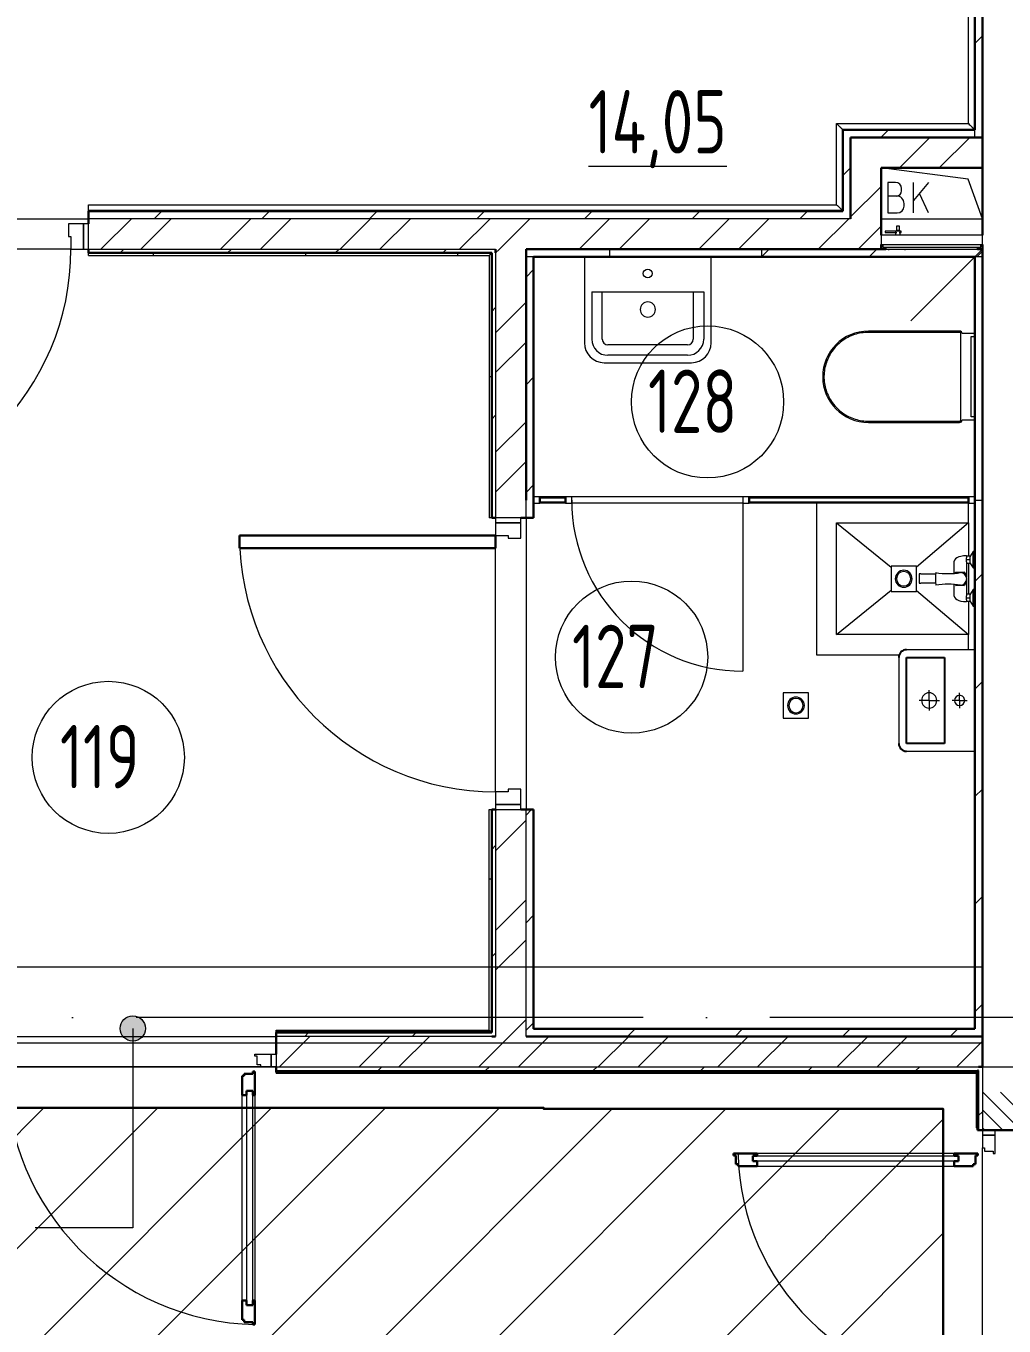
# Model space of a CAD drawing. Header units: millimetres. Extents: x -259809 to 472825, y -397243 to 31861.
# Drawn here: x -8023 to -4166, y -365449 to -360322 of the extents above; entities that cross this region are included whole.
import ezdxf

# ---------------------------------------------------------------- set-up
doc = ezdxf.new("R2010")
doc.units = ezdxf.units.MM
for name, pattern in [('ADSK_Линия сетки', [25, 20, -2.5, 0, -2.5]), ('ADSK_Сверху', [450, 300, -150]), ('ADSK_Штриховая_ш2 п1_5', [4.5, 3, -1.5])]:
    doc.linetypes.add(name, pattern=pattern)
for name, color, linetype, lineweight in [('Аннотация', 252, 'Continuous', 18), ('Витраж', 252, 'Continuous', 9), ('Двери', 252, 'Continuous', 9), ('Линии', 7, 'Continuous', 9), ('лс', 5, 'Continuous', 30), ('Марки помещений', 252, 'Continuous', 20), ('Обобщенные модели', 252, 'Continuous', 18), ('Оборудование', 8, 'Continuous', 18), ('Ограждение', 252, 'Continuous', 9), ('Оси', 252, 'Continuous', 9), ('Сантехника', 252, 'Continuous', 18), ('Стены внутренние', 252, 'Continuous', 18), ('Стены наружные', 252, 'Continuous', 18), ('Стены разрез', 7, 'Continuous', 30), ('Стены штриховка', 7, 'Continuous', 9)]:
    doc.layers.add(name, color=color, linetype=linetype, lineweight=lineweight)
doc.layers.add('Двери открывание', color=7, linetype='Continuous', lineweight=9, true_color=0xc0c0c0)
doc.layers.add('Узлы', color=252, linetype='Continuous')
doc.styles.add('GOST Common_3', font='', dxfattribs={"height": 3.5})
doc.styles.get('GOST Common_3').set_extended_font_data('GOST 2.304 type A')
pattern_1 = [(0, (-32119.8, 94.4), (0, 600), []), (90, (-32119.8, 94.4), (-600, 4e-14), [])]
pattern_2 = [(0, (-32119.82, 94.42), (190.5, 190.5), [95.25, -285.75]), (90, (-32072.2, 46.8), (-190.5, 190.5), [95.25, -285.75])]
pattern_3 = [(0, (-32059.8, -85.6), (0, 600), []), (90, (-32059.8, -85.6), (-600, 4e-14), [])]

# ---------------------------------------------------------------- blocks, each defined once
blk = doc.blocks.new('1 этаж')
at = {"layer": 'Аннотация', "lineweight": 9, "true_color": 0x636466}
h = blk.add_hatch(color=251, dxfattribs=at)
edge = h.paths.add_edge_path()
edge.add_arc((-7601.7, -11588.9), 50, 0, 360)
at = {"layer": 'Двери', "lineweight": 18, "true_color": 0x636466}
h = blk.add_hatch(dxfattribs=at)
h.set_pattern_fill('FP_2', color=251, angle=90, style=0, pattern_type=2)
h.set_pattern_definition([(135, (-4055.8, -12865.313), (-35.3553, -35.3553), [])])
h.paths.add_polyline_path([(-4250.8, -13640.3), (-3860.8, -13640.3), (-3860.8, -13490.3), (-4250.8, -13490.3), (-4250.8, -13614.3)])
h.paths.add_polyline_path([(-4250.8, -11990.3), (-3860.8, -11990.3), (-3860.8, -11840.3), (-4250.8, -11840.3)])
at = {"layer": 'Ограждение', "true_color": 0x636466}
h = blk.add_hatch(dxfattribs=at)
h.set_pattern_fill('FP_34', color=251, style=0, pattern_type=2)
h.set_pattern_definition(pattern_2)
h.paths.add_polyline_path([(-4280.8, -8045.3), (-4280.8, -5375.3), (-4282.8, -5377.3), (-4282.8, -8043.3)])
h = blk.add_hatch(dxfattribs=at)
h.set_pattern_fill('FP_34', color=251, style=0, pattern_type=2)
h.set_pattern_definition(pattern_2)
h.paths.add_polyline_path([(-4800.8, -8365.3), (-4800.8, -8045.3), (-4802.8, -8043.3), (-4802.8, -8363.3)])
h = blk.add_hatch(dxfattribs=at)
h.set_pattern_fill('FP_25', color=251, style=0, pattern_type=2)
h.set_pattern_definition(pattern_1)
h.paths.add_polyline_path([(-6195.8, -8540.3), (-6185.8, -8530.3), (-7775.8, -8530.3), (-7775.8, -8540.3), (-6493.2, -8540.3)])
h = blk.add_hatch(dxfattribs=at)
h.set_pattern_fill('FP_25', color=251, style=0, pattern_type=2)
h.set_pattern_definition(pattern_1)
h.paths.add_polyline_path([(-6185.8, -9575.3), (-6185.8, -8530.3), (-6195.8, -8540.3), (-6195.8, -9575.3)])
h = blk.add_hatch(dxfattribs=at)
h.set_pattern_fill('FP_43', color=251, style=0, pattern_type=2)
h.set_pattern_definition(pattern_3)
h.paths.add_polyline_path([(-6185.8, -11605.3), (-6185.8, -10725.3), (-6195.8, -10725.3), (-6195.8, -11595.3)])
h = blk.add_hatch(dxfattribs=at)
h.set_pattern_fill('FP_44', color=251, style=0, pattern_type=2)
h.set_pattern_definition(pattern_3)
h.paths.add_polyline_path([(-7035.8, -11605.3), (-6185.8, -11605.3), (-6195.8, -11595.3), (-7035.8, -11595.3)])
h = blk.add_hatch(dxfattribs=at)
h.set_pattern_fill('FP_25', color=251, style=0, pattern_type=2)
h.set_pattern_definition(pattern_1)
h.paths.add_polyline_path([(-4275.8, -11765.3), (-4270.8, -11760.3), (-7035.8, -11760.3), (-7035.8, -11765.3), (-4340.6, -11765.3)])
h = blk.add_hatch(dxfattribs=at)
h.set_pattern_fill('FP_25', color=251, style=0, pattern_type=2)
h.set_pattern_definition(pattern_1)
h.paths.add_polyline_path([(-4275.8, -11980.3), (-4270.8, -11980.3), (-4270.8, -11760.3), (-4275.8, -11765.3)])
at = {"color": 251, "lineweight": 18, "true_color": 0x636466}
for p, q in [((-4307.4, -8239.8), (-4650.8, -8195.3)), ((-4593.3, -8252.6), (-4623.3, -8252.6)), ((-4623.3, -8252.6), (-4623.3, -8372.6)), ((-4463.3, -8252.6), (-4523.3, -8324.1)), ((-4523.3, -8372.6), (-4523.3, -8252.6)), ((-4250.8, -8395.3), (-4307.4, -8239.8)), ((-4570, -8285.9), (-4570, -8275.9)), ((-4463.3, -8372.6), (-4499.3, -8295.5)), ((-4590, -8305.9), (-4623.3, -8305.9)), ((-4560, -8345.9), (-4560, -8335.9)), ((-4623.3, -8372.6), (-4586.6, -8372.6))]:
    blk.add_line(p, q, dxfattribs=at)
for centre, radius, start, end in [((-4593.3, -8275.9), 23.3, 0, 90), ((-4590, -8285.9), 20, 270, 0), ((-4590, -8335.9), 30, 0, 90), ((-4586.6, -8345.9), 26.7, 270, 0)]:
    blk.add_arc(centre, radius, start, end, dxfattribs=at)
at = {"layer": 'Аннотация', "color": 251, "lineweight": 9, "true_color": 0x636466}
for p, q in [((-7601.7, -11588.9), (-7601.7, -12374.6)), ((-7980.2, -12374.6), (-7986.3, -12374.6)), ((-7601.7, -12374.6), (-7980.2, -12374.6))]:
    blk.add_line(p, q, dxfattribs=at)
blk.add_circle((-7601.7, -11588.9), 50, dxfattribs=at)
at = {"layer": 'Витраж', "color": 251, "lineweight": 18, "true_color": 0x636466}
for p, q in [((-5995.8, -9492.3), (-6020.8, -9492.3)), ((-6020.8, -9492.3), (-6020.8, -9517.3)), ((-6020.8, -9517.3), (-5995.8, -9517.3)), ((-5995.8, -9517.3), (-5995.8, -9492.3))]:
    blk.add_line(p, q, dxfattribs=at)
at = {"layer": 'Витраж', "color": 251, "true_color": 0x636466}
for p, q in [((-5895.8, -9492.3), (-5995.8, -9492.3)), ((-5895.8, -9517.3), (-5995.8, -9517.3)), ((-5195.8, -9492.3), (-5870.8, -9492.3)), ((-5195.8, -9517.3), (-5870.8, -9517.3)), ((-4305.8, -9492.3), (-5170.8, -9492.3)), ((-4905.8, -9517.3), (-5170.8, -9517.3))]:
    blk.add_line(p, q, dxfattribs=at)
at = {"layer": 'Витраж', "color": 251, "lineweight": 18, "true_color": 0x636466, "extrusion": (0, 0, -1)}
for p, q in [((-5870.8, -9492.3), (-5895.8, -9492.3)), ((-5895.8, -9492.3), (-5895.8, -9517.3)), ((-5895.8, -9517.3), (-5870.8, -9517.3)), ((-5870.8, -9517.3), (-5870.8, -9492.3)), ((-5170.8, -9492.3), (-5195.8, -9492.3)), ((-5195.8, -9492.3), (-5195.8, -9517.3)), ((-5195.8, -9517.3), (-5170.8, -9517.3)), ((-5170.8, -9517.3), (-5170.8, -9492.3)), ((-4280.8, -9492.3), (-4305.8, -9492.3)), ((-4305.8, -9492.3), (-4305.8, -9517.3)), ((-4305.8, -9517.3), (-4280.8, -9517.3)), ((-4280.8, -9517.3), (-4280.8, -9492.3))]:
    blk.add_line(p, q, dxfattribs=at)
at = {"layer": 'Двери', "color": 251, "true_color": 0x636466}
for p, q in [((-7795.8, -8415.3), (-7855.8, -8415.3)), ((-7855.8, -8415.3), (-7855.8, -8465.3)), ((-7795.8, -8515.3), (-7795.8, -8415.3)), ((-7795.8, -8415.3), (-7795.8, -8515.3)), ((-7775.8, -8415.3), (-7795.8, -8415.3)), ((-7775.8, -8515.3), (-7775.8, -8415.3)), ((-7855.8, -8465.3), (-7845.8, -8465.3)), ((-7845.8, -8465.3), (-7845.8, -8515.3)), ((-7845.8, -8515.3), (-7795.8, -8515.3)), ((-7795.8, -8515.3), (-7775.8, -8515.3)), ((-5195.8, -9517.3), (-5195.8, -10179.8)), ((-6070.8, -9575.3), (-6170.8, -9575.3)), ((-6170.8, -9575.3), (-6170.8, -9595.3)), ((-6070.8, -9595.3), (-6070.8, -9575.3)), ((-6070.8, -9595.3), (-6170.8, -9595.3)), ((-6170.8, -9595.3), (-6170.8, -9645.3)), ((-6170.8, -9595.3), (-6070.8, -9595.3)), ((-6070.8, -9655.3), (-6070.8, -9595.3)), ((-6170.8, -9645.3), (-6120.8, -9645.3)), ((-6120.8, -9645.3), (-6120.8, -9655.3)), ((-6120.8, -9655.3), (-6070.8, -9655.3)), ((-6120.8, -10655.3), (-6170.8, -10655.3)), ((-6170.8, -10655.3), (-6170.8, -10705.3)), ((-6070.8, -10645.3), (-6120.8, -10645.3)), ((-6120.8, -10645.3), (-6120.8, -10655.3)), ((-6070.8, -10705.3), (-6070.8, -10645.3)), ((-6170.8, -10705.3), (-6070.8, -10705.3)), ((-6070.8, -10705.3), (-6170.8, -10705.3)), ((-6170.8, -10705.3), (-6170.8, -10725.3)), ((-6070.8, -10725.3), (-6070.8, -10705.3)), ((-6170.8, -10725.3), (-6070.8, -10725.3)), ((-7119.8, -11690.3), (-7055.8, -11690.3)), ((-7119.8, -11698.3), (-7119.8, -11690.3)), ((-7110.8, -11698.3), (-7119.8, -11698.3)), ((-7110.8, -11732.3), (-7110.8, -11698.3)), ((-7096.8, -11732.3), (-7110.8, -11732.3)), ((-7096.8, -11740.3), (-7096.8, -11732.3)), ((-7055.8, -11740.3), (-7096.8, -11740.3)), ((-7055.8, -11690.3), (-7035.8, -11690.3)), ((-7055.8, -11740.3), (-7055.8, -11690.3)), ((-7055.8, -11690.3), (-7055.8, -11740.3)), ((-7035.8, -11740.3), (-7055.8, -11740.3)), ((-7035.8, -11690.3), (-7035.8, -11740.3)), ((-7152.8, -11834.3), (-7152.8, -12680.3)), ((-7128.8, -11834.3), (-7152.8, -11834.3)), ((-7128.8, -12680.3), (-7128.8, -11834.3)), ((-7169.8, -12662.3), (-7169.8, -11852.3)), ((-7119.8, -11852.3), (-7119.8, -12662.3)), ((-4200.8, -11990.3), (-4250.8, -11990.3)), ((-4250.8, -11990.3), (-4250.8, -12010.3)), ((-4200.8, -12010.3), (-4200.8, -11990.3)), ((-4250.8, -12010.3), (-4200.8, -12010.3)), ((-4200.8, -12010.3), (-4250.8, -12010.3)), ((-4250.8, -12010.3), (-4250.8, -12059.3)), ((-4200.8, -12082.3), (-4200.8, -12010.3)), ((-5156.8, -12091.3), (-4344.8, -12091.3)), ((-5156.8, -12112.3), (-5156.8, -12091.3)), ((-4362.8, -12082.3), (-5138.8, -12082.3)), ((-4344.8, -12091.3), (-4344.8, -12112.3)), ((-4250.8, -12059.3), (-4242.8, -12059.3)), ((-4242.8, -12059.3), (-4242.8, -12073.3)), ((-4242.8, -12073.3), (-4208.8, -12073.3)), ((-4208.8, -12073.3), (-4208.8, -12082.3)), ((-4208.8, -12082.3), (-4200.8, -12082.3)), ((-4344.8, -12112.3), (-5156.8, -12112.3)), ((-5138.8, -12132.3), (-4362.8, -12132.3)), ((-7152.8, -12680.3), (-7128.8, -12680.3))]:
    blk.add_line(p, q, dxfattribs=at)
at = {"layer": 'Двери', "color": 251, "lineweight": 30, "true_color": 0x636466}
for p, q in [((-6170.8, -9645.3), (-7180.8, -9645.3)), ((-7180.8, -9645.3), (-7180.8, -9695.3)), ((-6170.8, -9695.3), (-6170.8, -9645.3)), ((-7180.8, -9695.3), (-6170.8, -9695.3)), ((-7169.8, -11776.3), (-7161.8, -11776.3)), ((-7169.8, -11852.3), (-7169.8, -11776.3)), ((-7161.8, -11776.3), (-7161.8, -11767.3)), ((-7161.8, -11767.3), (-7127.8, -11767.3)), ((-7127.8, -11758.3), (-7119.8, -11758.3)), ((-7127.8, -11767.3), (-7127.8, -11758.3)), ((-7119.8, -11758.3), (-7119.8, -11852.3)), ((-7152.8, -11852.3), (-7152.8, -11834.3)), ((-7152.8, -11834.3), (-7128.8, -11834.3)), ((-7128.8, -11834.3), (-7128.8, -11852.3)), ((-7169.8, -11852.3), (-7152.8, -11852.3)), ((-7128.8, -11852.3), (-7119.8, -11852.3)), ((-5138.8, -12082.3), (-5232.8, -12082.3)), ((-5232.8, -12082.3), (-5232.8, -12090.3)), ((-5232.8, -12090.3), (-5223.8, -12090.3)), ((-5223.8, -12090.3), (-5223.8, -12124.3)), ((-5156.8, -12091.3), (-5138.8, -12091.3)), ((-5156.8, -12112.3), (-5156.8, -12091.3)), ((-5138.8, -12091.3), (-5138.8, -12082.3)), ((-4268.8, -12082.3), (-4362.8, -12082.3)), ((-4362.8, -12091.3), (-4362.8, -12082.3)), ((-4344.8, -12091.3), (-4362.8, -12091.3)), ((-4344.8, -12112.3), (-4344.8, -12091.3)), ((-4277.8, -12124.3), (-4277.8, -12090.3)), ((-4277.8, -12090.3), (-4268.8, -12090.3)), ((-4268.8, -12090.3), (-4268.8, -12082.3)), ((-5223.8, -12124.3), (-5214.8, -12124.3)), ((-5214.8, -12124.3), (-5214.8, -12132.3)), ((-5214.8, -12132.3), (-5138.8, -12132.3)), ((-5138.8, -12112.3), (-5156.8, -12112.3)), ((-5138.8, -12132.3), (-5138.8, -12112.3)), ((-4362.8, -12112.3), (-4344.8, -12112.3)), ((-4362.8, -12132.3), (-4362.8, -12112.3)), ((-4362.8, -12132.3), (-4286.8, -12132.3)), ((-4286.8, -12132.3), (-4286.8, -12124.3)), ((-4286.8, -12124.3), (-4277.8, -12124.3)), ((-7169.8, -12738.3), (-7169.8, -12662.3)), ((-7169.8, -12662.3), (-7152.8, -12662.3)), ((-7152.8, -12662.3), (-7152.8, -12680.3)), ((-7128.8, -12662.3), (-7119.8, -12662.3)), ((-7128.8, -12680.3), (-7128.8, -12662.3)), ((-7119.8, -12662.3), (-7119.8, -12756.3)), ((-7152.8, -12680.3), (-7128.8, -12680.3)), ((-7161.8, -12738.3), (-7169.8, -12738.3)), ((-7161.8, -12747.3), (-7161.8, -12738.3)), ((-7127.8, -12747.3), (-7161.8, -12747.3)), ((-7127.8, -12756.3), (-7127.8, -12747.3)), ((-7119.8, -12756.3), (-7127.8, -12756.3))]:
    blk.add_line(p, q, dxfattribs=at)
at = {"layer": 'Двери', "color": 251, "linetype": 'ADSK_Штриховая_ш2 п1_5', "true_color": 0x636466}
for p, q in [((-4250.8, -11840.3), (-4250.8, -11990.3)), ((-4250.8, -11990.3), (-3860.8, -11990.3))]:
    blk.add_line(p, q, dxfattribs=at)
at = {"layer": 'Двери', "color": 251, "true_color": 0x636466}
for centre, radius, start, end in [((-8855.8, -8515.3), 1010, 270, 0), ((-5195.8, -9504.8), 675, 180, 270), ((-6170.8, -9645.3), 1010, 180, 270)]:
    blk.add_arc(centre, radius, start, end, dxfattribs=at)
at = {"layer": 'Двери открывание', "color": 251, "true_color": 0x636466}
for centre, radius, start, end in [((-7101.8, -11758.3), 998, 180, 268.9666), ((-4268.8, -12064.3), 946, 181.0903, 270)]:
    blk.add_arc(centre, radius, start, end, dxfattribs=at)
at = {"layer": 'Линии', "color": 251, "linetype": 'ADSK_Сверху', "ltscale": 100, "true_color": 0x636466}
for p, q in [((-15070.8, -11345.3), (-4250.8, -11345.3)), ((-15070.8, -11645.3), (-4250.8, -11645.3))]:
    blk.add_line(p, q, dxfattribs=at)
at = {"layer": 'Линии', "color": 251, "lineweight": 18, "ltscale": 100, "true_color": 0x636466}
blk.add_line((-9065.8, -11740.3), (-3345.8, -11740.3), dxfattribs=at)
at = {"layer": 'Марки помещений', "color": 251, "true_color": 0x636466}
for centre in [(-5334.8, -9118), (-5634.4, -10124.5), (-7698.3, -10519.7)]:
    blk.add_circle(centre, 300, dxfattribs=at)
at = {"layer": 'Обобщенные модели', "color": 251, "true_color": 0x636466}
for p, q in [((-5820.8, -8545.3), (-5820.8, -8885.3)), ((-5320.8, -8885.3), (-5320.8, -8545.3)), ((-5791.4, -8683.3), (-5791.4, -8870.5)), ((-5791.4, -8683.3), (-5350.2, -8683.3)), ((-5750.1, -8870.5), (-5750.1, -8683.3)), ((-5391.5, -8683.3), (-5391.5, -8870.5)), ((-5350.2, -8683.3), (-5350.2, -8870.5)), ((-5413.8, -8892.7), (-5727.8, -8892.7)), ((-5742.8, -8963.3), (-5570.7, -8963.3)), ((-5413.8, -8934), (-5727.8, -8934)), ((-5570.7, -8963.3), (-5398.8, -8963.3)), ((-4305.8, -9515.3), (-4905.8, -9515.3)), ((-4905.8, -9515.3), (-4905.8, -10115.3)), ((-4305.8, -9595.3), (-4305.8, -9517.3)), ((-4825.8, -10035.3), (-4825.8, -9595.3)), ((-4825.8, -9595.3), (-4305.8, -9595.3)), ((-4825.8, -9595.3), (-4611.3, -9770)), ((-4305.8, -9595.3), (-4511.3, -9769.2)), ((-4305.8, -9595.3), (-4305.8, -9725.3)), ((-4305.8, -9755.3), (-4305.8, -9875.3)), ((-4825.8, -10035.3), (-4611.3, -9860.7)), ((-4511.3, -9861.5), (-4305.8, -10035.3)), ((-4305.8, -9905.3), (-4305.8, -10035.3)), ((-4305.8, -10035.3), (-4825.8, -10035.3)), ((-4305.8, -10095.3), (-4305.8, -10035.3)), ((-4905.8, -10115.3), (-4578.9, -10115.3))]:
    blk.add_line(p, q, dxfattribs=at)
blk.add_circle((-5570.8, -8611.6), 17.5, dxfattribs=at)
for centre, radius, start, end in [((-5570.4, -8753.5), 30, 0, 180), ((-5570.4, -8753.5), 30, 180, 0), ((-5742.8, -8885.3), 78, 180, 270), ((-5727.8, -8870.5), 63.6, 180, 270), ((-5727.8, -8870.5), 22.3, 180, 270), ((-5413.8, -8870.5), 63.6, 270, 0), ((-5413.8, -8870.5), 22.3, 270, 0), ((-5398.8, -8885.3), 78, 270, 0)]:
    blk.add_arc(centre, radius, start, end, dxfattribs=at)
at = {"layer": 'Обобщенные модели', "color": 251, "lineweight": 9, "true_color": 0x636466}
for centre, radius, start, end in [((-4250.1, -9815.8), 186, 172.307, 187.693), ((-4385.9, -9518.5), 276.6, 259.8828, 280.1172), ((-4337.3, -9815.8), 24.9, 270, 90), ((-4385.9, -10113), 276.6, 79.8828, 100.1172)]:
    blk.add_arc(centre, radius, start, end, dxfattribs=at)
for points in [[(-4331.4, -9791.6), (-4333.3, -9791.1), (-4335.3, -9790.9), (-4337.3, -9790.9)], [(-4337.3, -9840.7), (-4335.3, -9840.7), (-4333.3, -9840.4), (-4331.4, -9840)]]:
    blk.add_open_spline(points, degree=3, dxfattribs=at)
for points, knots in [([(-4326.1, -9793.5), (-4326.5, -9793.3), (-4327.4, -9792.9), (-4328.5, -9792.5), (-4329.1, -9792.2), (-4329.3, -9792.2)], [0.71428571, 0.71428571, 0.71428571, 0.71428571, 0.75, 0.78571429, 0.80227909, 0.80227909, 0.80227909, 0.80227909]), ([(-4329.3, -9839.4), (-4329.1, -9839.3), (-4328.5, -9839.1), (-4327.4, -9838.6), (-4326.5, -9838.2), (-4326.1, -9838)], [0.19772091, 0.19772091, 0.19772091, 0.19772091, 0.21428571, 0.25, 0.28571429, 0.28571429, 0.28571429, 0.28571429]), ([(-4321.5, -9796.5), (-4321.9, -9796.2), (-4322.5, -9795.7), (-4323.2, -9795.2), (-4323.5, -9795)], [0.57142857, 0.57142857, 0.57142857, 0.57142857, 0.60714286, 0.63719083, 0.63719083, 0.63719083, 0.63719083]), ([(-4323.5, -9836.5), (-4323.2, -9836.3), (-4322.5, -9835.9), (-4321.9, -9835.4), (-4321.5, -9835.1)], [0.36280917, 0.36280917, 0.36280917, 0.36280917, 0.39285714, 0.42857143, 0.42857143, 0.42857143, 0.42857143]), ([(-4316.4, -9802.1), (-4316.6, -9801.9), (-4316.9, -9801.4), (-4317.4, -9800.8), (-4317.8, -9800.3), (-4318.2, -9799.7), (-4318.6, -9799.3), (-4318.8, -9799.1), (-4318.9, -9799)], [0.365798, 0.365798, 0.365798, 0.365798, 0.3928571, 0.4107143, 0.4285714, 0.4464286, 0.4642857, 0.4733784, 0.4733784, 0.4733784, 0.4733784]), ([(-4318.9, -9832.6), (-4318.8, -9832.5), (-4318.4, -9832.1), (-4317.9, -9831.5), (-4317.4, -9830.8), (-4316.9, -9830.1), (-4316.6, -9829.7), (-4316.4, -9829.4)], [0.5266216, 0.5266216, 0.5266216, 0.5266216, 0.5357143, 0.5714286, 0.5892857, 0.6071429, 0.634202, 0.634202, 0.634202, 0.634202]), ([(-4313.6, -9807.9), (-4313.7, -9807.7), (-4313.9, -9807.1), (-4314.3, -9806.2), (-4314.6, -9805.4), (-4314.8, -9805), (-4314.9, -9804.8)], [0.1967317, 0.1967317, 0.1967317, 0.1967317, 0.21428571, 0.25, 0.26785714, 0.28571429, 0.28571429, 0.28571429, 0.28571429]), ([(-4314.9, -9826.8), (-4314.8, -9826.6), (-4314.6, -9826.2), (-4314.3, -9825.3), (-4313.9, -9824.5), (-4313.7, -9823.8), (-4313.6, -9823.6)], [0.71428571, 0.71428571, 0.71428571, 0.71428571, 0.73214286, 0.75, 0.78571429, 0.8032683, 0.8032683, 0.8032683, 0.8032683]), ([(-4312.4, -9815.8), (-4312.4, -9814.8), (-4312.5, -9813.3), (-4312.7, -9811.4), (-4312.9, -9810.4), (-4313, -9810)], [0, 0, 0, 0, 0.0714286, 0.1071429, 0.1428571, 0.1428571, 0.1428571, 0.1428571]), ([(-4313, -9821.6), (-4312.9, -9821.1), (-4312.7, -9820.2), (-4312.5, -9818.2), (-4312.4, -9816.8), (-4312.4, -9815.8)], [0.8571429, 0.8571429, 0.8571429, 0.8571429, 0.8928571, 0.9285714, 1, 1, 1, 1])]:
    blk.add_open_spline(points, degree=3, knots=knots, dxfattribs=at)
at = {"layer": 'Оборудование', "color": 251, "true_color": 0x636466}
for p, q in [((-4635, -8444.9), (-4635, -8449.9)), ((-4589.1, -8444.9), (-4635, -8444.9)), ((-4635, -8449.9), (-4589.1, -8449.9)), ((-4594, -8444.4), (-4594, -8460.3)), ((-4574.7, -8444.4), (-4594, -8444.4)), ((-4590.4, -8442.5), (-4592.4, -8444.4)), ((-4590.4, -8425), (-4590.4, -8442.5)), ((-4578.2, -8425), (-4590.4, -8425)), ((-4578.2, -8442.5), (-4590.4, -8442.5)), ((-4571.2, -8444.9), (-4579.5, -8444.9)), ((-4579.5, -8449.9), (-4571.2, -8449.9)), ((-4578.2, -8442.5), (-4578.2, -8425)), ((-4576.2, -8444.4), (-4578.2, -8442.5)), ((-4574.7, -8460.3), (-4574.7, -8444.4)), ((-4571.2, -8449.9), (-4571.2, -8444.9)), ((-4650.8, -8460.3), (-4650.8, -8496.7)), ((-4250.8, -8460.3), (-4650.8, -8460.3)), ((-4649.9, -8497.6), (-4251.7, -8497.6)), ((-4643.8, -8497.6), (-4643.8, -8507.4)), ((-4642.8, -8508.3), (-4258.8, -8508.3)), ((-4631.8, -8509.8), (-4631.8, -8515.3)), ((-4269.8, -8515.3), (-4269.8, -8509.8)), ((-4257.8, -8507.4), (-4257.8, -8497.6)), ((-4250.8, -8496.7), (-4250.8, -8460.3)), ((-4631.8, -8515.3), (-4269.8, -8515.3)), ((-4622.8, -8515.3), (-4622.8, -8517.3)), ((-4622.8, -8517.3), (-4618.8, -8517.3)), ((-4558.3, -8517.3), (-4618.8, -8517.3)), ((-4558.3, -8517.3), (-4554.3, -8517.3)), ((-4554.3, -8517.3), (-4554.3, -8515.3)), ((-4250.8, -8515.3), (-4533.6, -8798.2))]:
    blk.add_line(p, q, dxfattribs=at)
for points, knots in [([(-4650.8, -8496.7), (-4650.8, -8496.8), (-4650.8, -8496.9), (-4650.7, -8497.1), (-4650.6, -8497.3), (-4650.4, -8497.4), (-4650.3, -8497.5), (-4650.1, -8497.6), (-4650, -8497.6), (-4649.9, -8497.6)], [0, 0, 0, 0, 0.166667, 0.333333, 0.458333, 0.583333, 0.708333, 0.833333, 1, 1, 1, 1]), ([(-4643.8, -8507.4), (-4643.8, -8507.4), (-4643.8, -8507.6), (-4643.7, -8507.8), (-4643.6, -8508), (-4643.4, -8508.1), (-4643.3, -8508.2), (-4643.2, -8508.2), (-4643.1, -8508.3), (-4642.9, -8508.3), (-4642.8, -8508.3)], [0, 0, 0, 0, 0.166667, 0.333333, 0.458333, 0.583333, 0.666667, 0.75, 0.833333, 1, 1, 1, 1]), ([(-4633.3, -8508.3), (-4633.2, -8508.3), (-4633, -8508.3), (-4632.7, -8508.4), (-4632.6, -8508.5), (-4632.4, -8508.6), (-4632.2, -8508.8), (-4632.1, -8508.9), (-4632, -8509.1), (-4631.9, -8509.3), (-4631.8, -8509.5), (-4631.8, -8509.7), (-4631.8, -8509.8)], [0, 0, 0, 0, 0.166667, 0.25, 0.333333, 0.416667, 0.5, 0.583333, 0.666667, 0.75, 0.833333, 1, 1, 1, 1]), ([(-4269.8, -8509.8), (-4269.8, -8509.7), (-4269.8, -8509.5), (-4269.7, -8509.3), (-4269.6, -8509.1), (-4269.5, -8508.9), (-4269.4, -8508.8), (-4269.2, -8508.6), (-4269, -8508.5), (-4268.9, -8508.4), (-4268.6, -8508.3), (-4268.4, -8508.3), (-4268.3, -8508.3)], [-1, -1, -1, -1, -0.833333, -0.75, -0.666667, -0.583333, -0.5, -0.416667, -0.333333, -0.25, -0.166667, 0, 0, 0, 0]), ([(-4258.8, -8508.3), (-4258.7, -8508.3), (-4258.5, -8508.3), (-4258.4, -8508.2), (-4258.3, -8508.2), (-4258.2, -8508.1), (-4258, -8508), (-4257.9, -8507.8), (-4257.8, -8507.6), (-4257.8, -8507.4), (-4257.8, -8507.4)], [-1, -1, -1, -1, -0.833333, -0.75, -0.666667, -0.583333, -0.458333, -0.333333, -0.166667, 0, 0, 0, 0]), ([(-4251.7, -8497.6), (-4251.6, -8497.6), (-4251.5, -8497.6), (-4251.3, -8497.5), (-4251.2, -8497.4), (-4251, -8497.3), (-4250.9, -8497.1), (-4250.8, -8496.9), (-4250.8, -8496.8), (-4250.8, -8496.7)], [-1, -1, -1, -1, -0.833333, -0.75, -0.583333, -0.458333, -0.333333, -0.166667, 0, 0, 0, 0])]:
    blk.add_open_spline(points, degree=3, knots=knots, dxfattribs=at)
at = {"layer": 'Ограждение', "color": 251, "true_color": 0x636466}
for p, q in [((-4282.8, -5377.3), (-4282.8, -8043.3)), ((-4305.8, -8020.3), (-4305.8, -5400.3)), ((-4825.8, -8020.3), (-4305.8, -8020.3)), ((-4825.8, -8340.3), (-4825.8, -8020.3)), ((-4282.8, -8043.3), (-4802.8, -8043.3)), ((-4802.8, -8043.3), (-4802.8, -8363.3)), ((-7775.8, -8363.3), (-7775.8, -8340.3)), ((-7775.8, -8340.3), (-4825.8, -8340.3)), ((-7775.8, -8365.3), (-7775.8, -8363.3)), ((-4802.8, -8363.3), (-7775.8, -8363.3)), ((-7775.8, -8540.3), (-7775.8, -8530.3)), ((-7775.8, -8540.3), (-6195.8, -8540.3)), ((-6195.8, -8540.3), (-6185.8, -8530.3)), ((-6195.8, -8540.3), (-6195.8, -9575.3)), ((-6185.8, -9575.3), (-6195.8, -9575.3)), ((-6195.8, -10725.3), (-6185.8, -10725.3)), ((-6195.8, -11595.3), (-6195.8, -10725.3)), ((-7035.8, -11605.3), (-7035.8, -11595.3)), ((-7035.8, -11595.3), (-6195.8, -11595.3)), ((-6195.8, -11595.3), (-6185.8, -11605.3)), ((-7035.8, -11765.3), (-7035.8, -11760.3)), ((-7035.8, -11765.3), (-4275.8, -11765.3)), ((-4275.8, -11765.3), (-4270.8, -11760.3)), ((-4275.8, -11765.3), (-4275.8, -11980.3)), ((-4270.8, -11980.3), (-4275.8, -11980.3))]:
    blk.add_line(p, q, dxfattribs=at)
for points in [[(-4825.8, -8020.3), (-4823.7, -8022.3), (-4820.8, -8025.3), (-4817, -8029.1), (-4814.7, -8031.4), (-4813, -8033.1), (-4811.4, -8034.7), (-4809.9, -8036.2), (-4808.5, -8037.6), (-4807.2, -8038.9), (-4805.8, -8040.3), (-4804.5, -8041.6), (-4803.2, -8042.9), (-4802.8, -8043.3), (-4802.8, -8043.3)], [(-4305.8, -8020.3), (-4303.8, -8022.4), (-4300.8, -8025.3), (-4297, -8029.1), (-4294.7, -8031.4), (-4293, -8033.1), (-4291.4, -8034.7), (-4289.9, -8036.2), (-4288.5, -8037.6), (-4287.2, -8038.9), (-4285.8, -8040.3), (-4284.5, -8041.6), (-4283.2, -8042.9), (-4282.8, -8043.3), (-4282.8, -8043.3)], [(-4825.8, -8340.3), (-4823.8, -8342.4), (-4820.8, -8345.3), (-4817, -8349.1), (-4814.7, -8351.4), (-4813, -8353.1), (-4811.4, -8354.7), (-4809.9, -8356.2), (-4808.5, -8357.6), (-4807.2, -8358.9), (-4805.8, -8360.3), (-4804.5, -8361.6), (-4803.2, -8362.9), (-4802.8, -8363.3), (-4802.8, -8363.3)]]:
    blk.add_open_spline(points, degree=3, knots=[0, 0, 0, 0, 0.166667, 0.25, 0.333333, 0.375, 0.416667, 0.5, 0.541667, 0.583333, 0.666667, 0.75, 0.833333, 1, 1, 1, 1], dxfattribs=at)
at = {"layer": 'Оси', "color": 251, "linetype": 'ADSK_Линия сетки', "ltscale": 100, "true_color": 0x636466}
blk.add_line((4411.5, -11545.3), (-72528.1, -11545.3), dxfattribs=at)
at = {"layer": 'Сантехника', "color": 251, "true_color": 0x636466}
for p, q in [((-4340.8, -8838.8), (-4700.8, -8838.8)), ((-4340.8, -8843.8), (-4700.8, -8843.8)), ((-4335.8, -9188.8), (-4335.8, -8848.8)), ((-4280.8, -8848.8), (-4330.8, -8848.8)), ((-4295.8, -9177), (-4295.8, -8860.6)), ((-4295.8, -8860.6), (-4280.8, -8860.6)), ((-4280.8, -9177), (-4295.8, -9177)), ((-4700.8, -9193.8), (-4340.8, -9193.8)), ((-4700.8, -9198.8), (-4340.8, -9198.8)), ((-4330.8, -9188.8), (-4280.8, -9188.8)), ((-4313.8, -9725.1), (-4313.8, -9732.5)), ((-4313.8, -9725.3), (-4300.8, -9725.3)), ((-4313.8, -9740.3), (-4313.8, -9732.5)), ((-4313.8, -9748.2), (-4313.8, -9740.3)), ((-4300.8, -9740.3), (-4313.8, -9740.3)), ((-4287.2, -9707.8), (-4300.8, -9728.3)), ((-4300.8, -9725.3), (-4300.8, -9740.3)), ((-4300.8, -9740.3), (-4300.8, -9755.3)), ((-4280.8, -9707.8), (-4287.2, -9707.8)), ((-4287.2, -9772.8), (-4287.2, -9707.8)), ((-4511.3, -9765.3), (-4611.3, -9765.3)), ((-4611.3, -9765.3), (-4611.3, -9865.3)), ((-4511.3, -9865.3), (-4511.3, -9765.3)), ((-4364, -9755.9), (-4364, -9793.2)), ((-4355.5, -9789.4), (-4321.4, -9789.4)), ((-4355.5, -9789.4), (-4341.7, -9791.3)), ((-4321.4, -9789.4), (-4334.1, -9791.3)), ((-4313.8, -9748.2), (-4313.8, -9796.1)), ((-4300.8, -9755.3), (-4313.8, -9755.3)), ((-4300.8, -9752.3), (-4287.2, -9772.8)), ((-4287.2, -9772.8), (-4280.8, -9772.8)), ((-4500.8, -9796.1), (-4500.8, -9833.3)), ((-4493.6, -9796.1), (-4500.8, -9796.1)), ((-4500.8, -9833.3), (-4493.6, -9833.3)), ((-4493.6, -9796.1), (-4434.8, -9796.1)), ((-4434.9, -9833.3), (-4493.6, -9833.3)), ((-4364, -9838.3), (-4364, -9874.4)), ((-4355.5, -9841.8), (-4344.7, -9840)), ((-4321.4, -9841.8), (-4355.5, -9841.8)), ((-4331.7, -9839.9), (-4321.4, -9841.8)), ((-4319.1, -9796.1), (-4313.8, -9796.1)), ((-4313.8, -9833.3), (-4318.1, -9833.3)), ((-4313.8, -9796.1), (-4313.8, -9807.9)), ((-4313.8, -9823.6), (-4313.8, -9833.3)), ((-4313.8, -9833.3), (-4313.8, -9882.5)), ((-4611.3, -9865.3), (-4511.3, -9865.3)), ((-4313.8, -9875.3), (-4300.8, -9875.3)), ((-4313.8, -9890.3), (-4313.8, -9882.5)), ((-4313.8, -9898.2), (-4313.8, -9890.3)), ((-4313.8, -9890.3), (-4300.8, -9890.3)), ((-4287.1, -9857.8), (-4300.8, -9878.3)), ((-4300.8, -9875.3), (-4300.8, -9890.3)), ((-4300.8, -9890.3), (-4300.8, -9905.3)), ((-4280.8, -9857.8), (-4287.1, -9857.8)), ((-4287.1, -9922.9), (-4287.1, -9857.8)), ((-4313.8, -9898.2), (-4313.8, -9905.2)), ((-4300.8, -9905.3), (-4313.8, -9905.3)), ((-4300.8, -9902.3), (-4287.1, -9922.9)), ((-4287.1, -9922.9), (-4280.8, -9922.9)), ((-4936.3, -10265.3), (-5036.3, -10265.3)), ((-5036.3, -10265.3), (-5036.3, -10365.3)), ((-4936.3, -10365.3), (-4936.3, -10265.3)), ((-5036.3, -10365.3), (-4936.3, -10365.3))]:
    blk.add_line(p, q, dxfattribs=at)
at = {"layer": 'Сантехника', "color": 251, "true_color": 0x636466, "flags": 128}
for points in [[(-4700.8, -8843.8), (-4707.8, -8844), (-4714.8, -8844.4), (-4721.8, -8845.1), (-4728.7, -8846.1), (-4735.6, -8847.3), (-4742.4, -8848.8), (-4749.2, -8850.6), (-4755.9, -8852.7), (-4762.4, -8855), (-4768.9, -8857.6), (-4775.3, -8860.5), (-4781.6, -8863.6), (-4787.8, -8866.9), (-4793.8, -8870.5), (-4799.6, -8874.4), (-4805.3, -8878.5), (-4810.8, -8882.7), (-4816.2, -8887.3), (-4821.4, -8892), (-4826.3, -8896.9), (-4831.1, -8902), (-4835.7, -8907.3), (-4840, -8912.8), (-4844.2, -8918.5), (-4848.1, -8924.3), (-4851.7, -8930.2), (-4855.1, -8936.3), (-4858.3, -8942.6), (-4861.2, -8948.9), (-4863.9, -8955.4), (-4866.3, -8962), (-4868.5, -8968.6), (-4870.3, -8975.4), (-4871.9, -8982.2), (-4873.3, -8989.1), (-4874.3, -8996), (-4875.1, -9002.9), (-4875.6, -9009.9), (-4875.8, -9016.9), (-4875.7, -9023.9), (-4875.4, -9030.9), (-4874.8, -9037.9), (-4873.9, -9044.8), (-4872.7, -9051.7), (-4871.2, -9058.6), (-4869.5, -9065.4), (-4867.5, -9072.1), (-4865.2, -9078.7), (-4862.7, -9085.2), (-4859.9, -9091.6), (-4856.9, -9097.9), (-4853.6, -9104.1), (-4850.1, -9110.2), (-4846.3, -9116.1), (-4842.3, -9121.8), (-4838.1, -9127.4), (-4833.6, -9132.8), (-4828.9, -9138), (-4824.1, -9143), (-4819, -9147.9), (-4813.8, -9152.5), (-4808.3, -9156.9), (-4802.7, -9161.1), (-4796.9, -9165), (-4791, -9168.8), (-4784.9, -9172.3), (-4778.7, -9175.5), (-4772.4, -9178.5), (-4766, -9181.2), (-4759.4, -9183.7), (-4752.8, -9185.9), (-4746.1, -9187.9), (-4739.3, -9189.5), (-4732.4, -9190.9), (-4725.5, -9192.1), (-4718.5, -9192.9), (-4711.6, -9193.5), (-4704.6, -9193.8), (-4700.8, -9193.8)], [(-4335.8, -8848.8), (-4335.8, -8848.6), (-4335.8, -8848.4), (-4335.8, -8848.2), (-4335.9, -8848), (-4335.9, -8847.8), (-4335.9, -8847.6), (-4336, -8847.4), (-4336.1, -8847.2), (-4336.1, -8847.1), (-4336.2, -8846.9), (-4336.3, -8846.7), (-4336.4, -8846.5), (-4336.5, -8846.3), (-4336.6, -8846.2), (-4336.7, -8846), (-4336.8, -8845.8), (-4336.9, -8845.7), (-4337, -8845.5), (-4337.2, -8845.4), (-4337.3, -8845.2), (-4337.5, -8845.1), (-4337.6, -8845), (-4337.8, -8844.8), (-4337.9, -8844.7), (-4338.1, -8844.6), (-4338.3, -8844.5), (-4338.4, -8844.4), (-4338.6, -8844.3), (-4338.8, -8844.2), (-4339, -8844.2), (-4339.2, -8844.1), (-4339.4, -8844), (-4339.6, -8844), (-4339.8, -8843.9), (-4340, -8843.9), (-4340.1, -8843.9), (-4340.3, -8843.8), (-4340.5, -8843.8), (-4340.7, -8843.8), (-4340.8, -8843.8)], [(-4340.8, -9193.8), (-4340.6, -9193.8), (-4340.4, -9193.8), (-4340.2, -9193.8), (-4340, -9193.8), (-4339.8, -9193.7), (-4339.6, -9193.7), (-4339.4, -9193.6), (-4339.2, -9193.6), (-4339, -9193.5), (-4338.9, -9193.4), (-4338.7, -9193.3), (-4338.5, -9193.3), (-4338.3, -9193.2), (-4338.1, -9193.1), (-4338, -9192.9), (-4337.8, -9192.8), (-4337.7, -9192.7), (-4337.5, -9192.6), (-4337.4, -9192.4), (-4337.2, -9192.3), (-4337.1, -9192.2), (-4336.9, -9192), (-4336.8, -9191.8), (-4336.7, -9191.7), (-4336.6, -9191.5), (-4336.5, -9191.3), (-4336.4, -9191.2), (-4336.3, -9191), (-4336.2, -9190.8), (-4336.1, -9190.6), (-4336.1, -9190.4), (-4336, -9190.3), (-4336, -9190.1), (-4335.9, -9189.9), (-4335.9, -9189.7), (-4335.8, -9189.5), (-4335.8, -9189.3), (-4335.8, -9189.1), (-4335.8, -9188.9), (-4335.8, -9188.8)]]:
    blk.add_lwpolyline(points, dxfattribs=at)
at = {"layer": 'Сантехника', "color": 251, "true_color": 0x636466}
for centre, radius, start, end in [((-4700.8, -9018.8), 180, 90, 270), ((-4700.8, -9018.8), 175, 90, 90.9078), ((-4700.8, -9018.8), 175, 90, 90.9078), ((-4340.8, -8848.8), 10, 0, 90), ((-4340.8, -8848.8), 5, 60, 90), ((-4340.8, -8848.8), 5, 60, 90), ((-4340.8, -8848.8), 5, 60, 75), ((-4340.8, -8848.8), 5, 0, 30), ((-4340.8, -8848.8), 5, 0, 30), ((-4340.8, -8848.8), 5, 0, 30), ((-4700.8, -9018.8), 175, 269.0922, 270), ((-4700.8, -9018.8), 175, 269.0922, 270), ((-4340.8, -9188.8), 10, 270, 0), ((-4340.8, -9188.8), 5, 270, 300), ((-4340.8, -9188.8), 5, 270, 300), ((-4340.8, -9188.8), 5, 285, 300), ((-4340.8, -9188.8), 5, 330, 0), ((-4340.8, -9188.8), 5, 330, 0), ((-4340.8, -9188.8), 5, 330, 0), ((-4561.3, -9815.3), 33.3, 0, 180), ((-4561.3, -9815.3), 28.3, 0, 180), ((-4561.3, -9815.3), 33.3, 180, 0), ((-4561.3, -9815.3), 28.3, 180, 0), ((-4986.3, -10315.3), 33.3, 0, 180), ((-4986.3, -10315.3), 28.3, 0, 180), ((-4986.3, -10315.3), 33.3, 180, 0), ((-4986.3, -10315.3), 28.3, 180, 0)]:
    blk.add_arc(centre, radius, start, end, dxfattribs=at)
for points in [[(-4313.8, -9725.1), (-4347.3, -9725.1), (-4364, -9735.4), (-4364, -9755.9)], [(-4357.4, -9792.7), (-4356.8, -9791.6), (-4356.1, -9790.5), (-4355.5, -9789.4)], [(-4321.4, -9789.4), (-4320.7, -9790.5), (-4319.5, -9792.7), (-4318.4, -9795), (-4317.9, -9796.1)], [(-4355.5, -9841.8), (-4356, -9840.9), (-4356.6, -9840), (-4357.1, -9839)], [(-4317.1, -9833.3), (-4317.7, -9834.8), (-4319, -9837.8), (-4320.6, -9840.6), (-4321.4, -9841.8)], [(-4319.1, -9796.1), (-4317.9, -9798.3), (-4316.9, -9800.5), (-4316.1, -9802.8)], [(-4316.5, -9829.6), (-4317, -9830.8), (-4317.5, -9832.1), (-4318.1, -9833.3)], [(-4364, -9874.4), (-4364, -9894.9), (-4347.3, -9905.2), (-4313.8, -9905.2)]]:
    blk.add_open_spline(points, degree=3, dxfattribs=at)
at = {"layer": 'Стены внутренние', "color": 251, "lineweight": 30, "true_color": 0x636466}
for p, q in [((-4250.8, -8195.3), (-4250.8, -8460.3)), ((-4250.8, -8496.9), (-4250.8, -8515.3)), ((-4250.8, -11990.3), (-3860.8, -11990.3))]:
    blk.add_line(p, q, dxfattribs=at)
at = {"layer": 'Стены внутренние', "color": 251, "true_color": 0x636466}
for p, q in [((-4250.8, -11740.3), (-4250.8, -11990.3)), ((-4250.8, -13421.3), (-4250.8, -12059.3))]:
    blk.add_line(p, q, dxfattribs=at)
at = {"layer": 'Стены наружные', "color": 251, "lineweight": 30, "true_color": 0x636466}
for p, q in [((-4280.8, -5375.3), (-4280.8, -8045.3)), ((-4250.8, -8195.3), (-4250.8, -5345.3)), ((-4800.8, -8045.3), (-4800.8, -8365.3)), ((-4280.8, -8045.3), (-4800.8, -8045.3)), ((-4770.8, -8075.3), (-4770.8, -8395.3)), ((-4250.8, -8075.3), (-4770.8, -8075.3)), ((-4650.8, -8460.3), (-4650.8, -8195.3)), ((-4650.8, -8195.3), (-4250.8, -8195.3)), ((-4800.8, -8365.3), (-7775.8, -8365.3)), ((-7775.8, -8365.3), (-7775.8, -8415.3)), ((-4650.8, -8515.3), (-4650.8, -8496.9)), ((-7775.8, -8515.3), (-7775.8, -8530.3)), ((-7775.8, -8530.3), (-6185.8, -8530.3)), ((-6185.8, -8530.3), (-6185.8, -9575.3)), ((-6170.8, -8515.3), (-6170.8, -8530.3)), ((-6050.8, -9504.8), (-6050.8, -8515.3)), ((-4631.8, -8515.3), (-6050.8, -8515.3)), ((-6020.8, -8545.3), (-4280.8, -8545.3)), ((-6020.8, -9575.3), (-6020.8, -8545.3)), ((-4280.8, -8545.3), (-4280.8, -11590.3)), ((-4250.8, -8515.3), (-4269.8, -8515.3)), ((-4250.8, -11740.3), (-4250.8, -8515.3)), ((-6185.8, -9575.3), (-6170.8, -9575.3)), ((-6070.8, -9575.3), (-6020.8, -9575.3)), ((-6185.8, -10725.3), (-6185.8, -11605.3)), ((-6170.8, -10725.3), (-6185.8, -10725.3)), ((-6020.8, -10725.3), (-6070.8, -10725.3)), ((-6020.8, -11590.3), (-6020.8, -10725.3)), ((-7035.8, -11605.3), (-7035.8, -11690.3)), ((-6185.8, -11605.3), (-7035.8, -11605.3)), ((-6170.8, -11620.3), (-6185.8, -11620.3)), ((-4250.8, -11620.3), (-6050.8, -11620.3)), ((-4280.8, -11590.3), (-6020.8, -11590.3)), ((-7035.8, -11740.3), (-7035.8, -11760.3)), ((-4265.8, -11740.3), (-4250.8, -11740.3)), ((-7035.8, -11760.3), (-4270.8, -11760.3)), ((-4270.8, -11755.3), (-4265.8, -11755.3)), ((-4270.8, -11760.3), (-4270.8, -11990.3)), ((-4270.8, -11990.3), (-4250.8, -11990.3))]:
    blk.add_line(p, q, dxfattribs=at)
at = {"layer": 'Стены наружные', "color": 251, "linetype": 'Continuous', "lineweight": 9, "true_color": 0x636466}
for p, q in [((-4280.8, -7704.7), (-4250.8, -7674.7)), ((-4651.4, -8075.3), (-4621.4, -8045.3)), ((-4578.3, -8195.3), (-4458.3, -8075.3)), ((-4421.2, -8195.3), (-4301.2, -8075.3)), ((-4800.8, -8224.7), (-4770.8, -8194.7)), ((-4770.8, -8387.8), (-4650.8, -8267.8)), ((-7727.1, -8515.3), (-7607.1, -8395.3)), ((-7570, -8515.3), (-7450, -8395.3)), ((-7517, -8395.3), (-7487, -8365.3)), ((-7255.7, -8515.3), (-7135.7, -8395.3)), ((-7098.5, -8515.3), (-6978.5, -8395.3)), ((-7092.7, -8395.3), (-7062.7, -8365.3)), ((-6784.2, -8515.3), (-6664.2, -8395.3)), ((-6668.4, -8395.3), (-6638.4, -8365.3)), ((-6627, -8515.3), (-6507, -8395.3)), ((-6312.7, -8515.3), (-6192.7, -8395.3)), ((-6244.2, -8395.3), (-6214.2, -8365.3)), ((-6155.6, -8515.3), (-6035.6, -8395.3)), ((-5841.3, -8515.3), (-5721.3, -8395.3)), ((-5819.9, -8395.3), (-5789.9, -8365.3)), ((-5684.1, -8515.3), (-5564.1, -8395.3)), ((-5395.6, -8395.3), (-5365.6, -8365.3)), ((-5369.8, -8515.3), (-5249.8, -8395.3)), ((-5212.6, -8515.3), (-5092.6, -8395.3)), ((-4971.4, -8395.3), (-4941.4, -8365.3)), ((-4898.3, -8515.3), (-4778.3, -8395.3)), ((-4741.2, -8515.3), (-4650.8, -8424.9)), ((-7652, -8530.3), (-7637, -8515.3)), ((-7227.7, -8530.3), (-7212.7, -8515.3)), ((-6803.4, -8530.3), (-6788.4, -8515.3)), ((-6379.2, -8530.3), (-6364.2, -8515.3)), ((-6170.8, -8530.5), (-6155.6, -8515.3)), ((-5719.8, -8545.3), (-5719.8, -8515.3)), ((-5120.8, -8544.7), (-5091.4, -8515.3)), ((-4697.1, -8545.3), (-4667.1, -8515.3)), ((-4272.8, -8545.3), (-4250.8, -8523.3)), ((-6050.8, -8626.2), (-6020.8, -8596.2)), ((-6185.8, -8761.2), (-6170.8, -8746.2)), ((-6170.8, -8844.9), (-6050.8, -8724.9)), ((-6170.8, -9002), (-6050.8, -8882)), ((-6050.8, -9050.5), (-6020.8, -9020.5)), ((-6185.8, -9185.5), (-6170.8, -9170.5)), ((-6170.8, -9316.3), (-6050.8, -9196.3)), ((-6170.8, -9473.5), (-6050.8, -9353.5)), ((-6050.8, -9474.7), (-6020.8, -9444.7)), ((-4280.8, -9826.1), (-4250.8, -9796.1)), ((-4280.8, -10250.3), (-4250.8, -10220.3)), ((-4280.8, -10674.6), (-4250.8, -10644.6)), ((-6170.8, -10730.7), (-6165.4, -10725.3)), ((-6050.8, -10747.5), (-6028.6, -10725.3)), ((-6170.8, -10887.9), (-6050.8, -10767.9)), ((-6185.8, -10882.5), (-6170.8, -10867.5)), ((-4280.8, -11098.9), (-4250.8, -11068.9)), ((-6170.8, -11202.2), (-6050.8, -11082.2)), ((-6050.8, -11171.8), (-6020.8, -11141.8)), ((-6170.8, -11359.3), (-6050.8, -11239.3)), ((-6185.8, -11306.8), (-6170.8, -11291.8)), ((-4280.8, -11523.1), (-4250.8, -11493.1)), ((-6117.5, -11620.3), (-6050.8, -11553.6)), ((-6050.8, -11596.1), (-6020.8, -11566.1)), ((-7023.3, -11740.3), (-6903.3, -11620.3)), ((-6923.6, -11620.3), (-6908.6, -11605.3)), ((-6708.9, -11740.3), (-6588.9, -11620.3)), ((-6551.8, -11740.3), (-6431.8, -11620.3)), ((-6499.3, -11620.3), (-6484.3, -11605.3)), ((-6237.5, -11740.3), (-6117.5, -11620.3)), ((-6080.3, -11740.3), (-5960.3, -11620.3)), ((-5766, -11740.3), (-5646, -11620.3)), ((-5650.8, -11620.3), (-5620.8, -11590.3)), ((-5608.9, -11740.3), (-5488.9, -11620.3)), ((-5294.6, -11740.3), (-5174.6, -11620.3)), ((-5226.5, -11620.3), (-5196.5, -11590.3)), ((-5137.4, -11740.3), (-5017.4, -11620.3)), ((-4823.1, -11740.3), (-4703.1, -11620.3)), ((-4802.3, -11620.3), (-4772.3, -11590.3)), ((-4665.9, -11740.3), (-4545.9, -11620.3)), ((-4378, -11620.3), (-4348, -11590.3)), ((-4351.6, -11740.3), (-4250.8, -11639.5)), ((-6634.3, -11755.3), (-6619.3, -11740.3)), ((-6210.1, -11755.3), (-6195.1, -11740.3)), ((-5785.8, -11755.3), (-5770.8, -11740.3)), ((-5361.5, -11755.3), (-5346.5, -11740.3)), ((-4937.3, -11755.3), (-4922.3, -11740.3)), ((-4513, -11755.3), (-4498, -11740.3)), ((-6992.9, -11760.3), (-6987.9, -11755.3)), ((-6922.2, -11760.3), (-6917.2, -11755.3)), ((-6851.4, -11760.3), (-6846.4, -11755.3)), ((-6780.7, -11760.3), (-6775.7, -11755.3)), ((-6710, -11760.3), (-6705, -11755.3)), ((-6639.3, -11760.3), (-6634.3, -11755.3)), ((-6568.6, -11760.3), (-6563.6, -11755.3)), ((-6497.9, -11760.3), (-6492.9, -11755.3)), ((-6427.2, -11760.3), (-6422.2, -11755.3)), ((-6356.5, -11760.3), (-6351.5, -11755.3)), ((-6285.8, -11760.3), (-6280.8, -11755.3)), ((-6215.1, -11760.3), (-6210.1, -11755.3)), ((-6144.3, -11760.3), (-6139.3, -11755.3)), ((-6073.6, -11760.3), (-6068.6, -11755.3)), ((-6002.9, -11760.3), (-5997.9, -11755.3)), ((-5932.2, -11760.3), (-5927.2, -11755.3)), ((-5861.5, -11760.3), (-5856.5, -11755.3)), ((-5790.8, -11760.3), (-5785.8, -11755.3)), ((-5720.1, -11760.3), (-5715.1, -11755.3)), ((-5649.4, -11760.3), (-5644.4, -11755.3)), ((-5578.7, -11760.3), (-5573.7, -11755.3)), ((-5507.9, -11760.3), (-5502.9, -11755.3)), ((-5437.2, -11760.3), (-5432.2, -11755.3)), ((-5366.5, -11760.3), (-5361.5, -11755.3)), ((-5295.8, -11760.3), (-5290.8, -11755.3)), ((-5225.1, -11760.3), (-5220.1, -11755.3)), ((-5154.4, -11760.3), (-5149.4, -11755.3)), ((-5083.7, -11760.3), (-5078.7, -11755.3)), ((-5013, -11760.3), (-5008, -11755.3)), ((-4942.3, -11760.3), (-4937.3, -11755.3)), ((-4871.6, -11760.3), (-4866.6, -11755.3)), ((-4800.8, -11760.3), (-4795.8, -11755.3)), ((-4730.1, -11760.3), (-4725.1, -11755.3)), ((-4659.4, -11760.3), (-4654.4, -11755.3)), ((-4588.7, -11760.3), (-4583.7, -11755.3)), ((-4518, -11760.3), (-4513, -11755.3)), ((-4447.3, -11760.3), (-4442.3, -11755.3)), ((-4376.6, -11760.3), (-4371.6, -11755.3)), ((-4305.9, -11760.3), (-4300.9, -11755.3)), ((-4270.8, -11796), (-4265.8, -11791)), ((-4270.8, -11866.7), (-4265.8, -11861.7)), ((-4270.8, -11937.4), (-4265.8, -11932.4)), ((-4265.8, -11932.4), (-4250.8, -11917.4))]:
    blk.add_line(p, q, dxfattribs=at)
at = {"layer": 'Стены наружные', "color": 251, "true_color": 0x636466}
for p, q in [((-8925.8, -8395.3), (-7775.8, -8395.3)), ((-4650.8, -8395.3), (-4250.8, -8395.3)), ((-7845.8, -8515.3), (-8805.8, -8515.3)), ((-6050.8, -9575.3), (-6050.8, -10725.3)), ((-6170.8, -10655.3), (-6170.8, -9695.3)), ((-8165.8, -11620.3), (-7035.8, -11620.3)), ((-7096.8, -11740.3), (-8104.8, -11740.3))]:
    blk.add_line(p, q, dxfattribs=at)
at = {"layer": 'Стены разрез', "color": 251, "true_color": 0x636466}
for p, q in [((-5895.8, -9494.8), (-5995.8, -9494.8)), ((-5995.8, -9494.8), (-5995.8, -9514.8)), ((-5995.8, -9514.8), (-5895.8, -9514.8)), ((-5895.8, -9514.8), (-5895.8, -9494.8)), ((-4305.8, -9494.8), (-5170.8, -9494.8)), ((-5170.8, -9494.8), (-5170.8, -9514.8)), ((-5170.8, -9514.8), (-4305.8, -9514.8)), ((-4305.8, -9514.8), (-4305.8, -9494.8))]:
    blk.add_line(p, q, dxfattribs=at)
at = {"layer": 'Стены штриховка', "color": 251, "true_color": 0x636466}
for p, q in [((-4280.8, -8075.3), (-4280.8, -8045.3)), ((-4770.8, -8395.3), (-7775.8, -8395.3)), ((-7775.8, -8515.3), (-6170.8, -8515.3)), ((-6170.8, -8530.3), (-6170.8, -9575.3)), ((-6020.8, -8545.3), (-6050.8, -8545.3)), ((-5120.8, -8545.3), (-5120.8, -8515.3)), ((-4250.8, -8545.3), (-4280.8, -8545.3)), ((-6050.8, -9575.3), (-6050.8, -9504.8)), ((-4280.8, -9504.8), (-4250.8, -9504.8)), ((-6170.8, -10725.3), (-6170.8, -11620.3)), ((-6050.8, -11620.3), (-6050.8, -10725.3)), ((-6185.8, -11620.3), (-7035.8, -11620.3)), ((-7035.8, -11740.3), (-4265.8, -11740.3)), ((-7035.8, -11755.3), (-4270.8, -11755.3)), ((-4265.8, -11755.3), (-4265.8, -11990.3))]:
    blk.add_line(p, q, dxfattribs=at)
at = {"layer": 'Узлы', "color": 251, "lineweight": 9, "true_color": 0x636466}
for p, q in [((-4280.8, -10095.3), (-4550.8, -10095.3)), ((-4580.8, -10125.3), (-4580.8, -10295.3)), ((-4580.8, -10295.3), (-4580.8, -10465.3)), ((-4460.8, -10295.3), (-4500.8, -10295.3)), ((-4460.8, -10295.3), (-4460.8, -10255.3)), ((-4460.8, -10295.3), (-4460.8, -10335.3)), ((-4460.8, -10295.3), (-4420.8, -10295.3)), ((-4340.8, -10295.3), (-4370.8, -10295.3)), ((-4340.8, -10295.3), (-4340.8, -10265.3)), ((-4340.8, -10295.3), (-4340.8, -10325.3)), ((-4340.8, -10295.3), (-4310.8, -10295.3)), ((-4550.8, -10495.3), (-4280.8, -10495.3))]:
    blk.add_line(p, q, dxfattribs=at)
at = {"layer": 'Узлы', "color": 251, "true_color": 0x636466}
for p, q in [((-4550.8, -10465.3), (-4550.8, -10125.3)), ((-4550.8, -10125.3), (-4399.9, -10125.3)), ((-4399.9, -10125.3), (-4399.9, -10465.3)), ((-4399.9, -10465.3), (-4550.8, -10465.3))]:
    blk.add_line(p, q, dxfattribs=at)
for centre, start, end in [((-4550.8, -10125.3), 90, 180), ((-4550.8, -10465.3), 180, 270)]:
    blk.add_arc(centre, 30, start, end, dxfattribs=at)
at = {"layer": 'Узлы', "color": 251, "lineweight": 9, "true_color": 0x636466}
for centre, radius, start, end in [((-4460.8, -10295.3), 30, 90, 180), ((-4460.8, -10295.3), 30, 180, 270), ((-4460.8, -10295.3), 30, 0, 90.0077), ((-4460.8, -10295.3), 30, 270, 0), ((-4340.8, -10295.3), 20, 90, 180), ((-4340.8, -10295.3), 20, 180, 270), ((-4340.8, -10295.3), 20, 0, 90.0116), ((-4340.8, -10295.3), 20, 270, 0)]:
    blk.add_arc(centre, radius, start, end, dxfattribs=at)
at = {"layer": 'Марки помещений', "color": 251, "true_color": 0x636466, "style": 'GOST Common_3', "width": 0.9}
for s, p in [('%%U14,05', (-5804.3, -8138.2)), ('128', (-5569.7, -9240.3)), ('127', (-5869.3, -10246.8)), ('119', (-7889.2, -10641.9))]:
    blk.add_text(s, height=250, dxfattribs=at).set_placement(p)

msp = doc.modelspace()

# ---------------------------------------------------------------- hatches: boundary and pattern name
at = {"layer": 'лс', "lineweight": 5}
h = msp.add_hatch(dxfattribs=at)
h.set_pattern_fill('ANSI31', color=4, scale=100)
h.set_pattern_definition([(45, (7e-12, 55557.13), (-224.5064, 224.5064), [])])
h.paths.add_polyline_path([(-29281.7, -366334.3), (-4405.2, -366334.3), (-4405.2, -364593), (-5981.9, -364593), (-5981.9, -364588.7), (-8829.6, -364588.7), (-8829.6, -364591.6), (-30595.5, -364591.6), (-30595.5, -358232.4), (-32731.9, -358232.4), (-32731.9, -364572.7), (-40514.3, -364572.7), (-40514.3, -366445.8), (-39730, -366445.8), (-39730, -369715.4), (-34251.2, -369715.4), (-34251.2, -372621.1), (-29281.7, -372621.1)])
edge = h.paths.add_edge_path(flags=16)
edge.add_ellipse((-39267.7, -365126.6), major_axis=(911.9, 0), ratio=0.29514, start_angle=0, end_angle=360)
h.paths.add_polyline_path([(-39746.2, -365398.8), (-38817.6, -365398.8), (-38817.6, -364890.3), (-39746.2, -364890.3)], flags=16)

# ---------------------------------------------------------------- linework, layer by layer
at = {"layer": 'лс', "color": 4, "lineweight": 30}
msp.add_lwpolyline([(-40514.3, -364572.7), (-32731.9, -364572.7), (-32731.9, -358232.4), (-30595.5, -358232.4), (-30595.5, -364591.6), (-8829.6, -364591.6), (-8829.6, -364588.7), (-5981.9, -364588.7), (-5981.9, -364593), (-4405.2, -364593), (-4405.2, -366334.3), (-29281.7, -366334.3), (-29281.7, -372621.1), (-34251.2, -372621.1), (-34251.2, -369715.4), (-39730, -369715.4), (-39730, -366445.8), (-40514.3, -366445.8)], close=True, dxfattribs=at)

# ---------------------------------------------------------------- block references
msp.add_blockref('1 этаж', (0, -352686.9))

doc.saveas('drawing.dxf')
